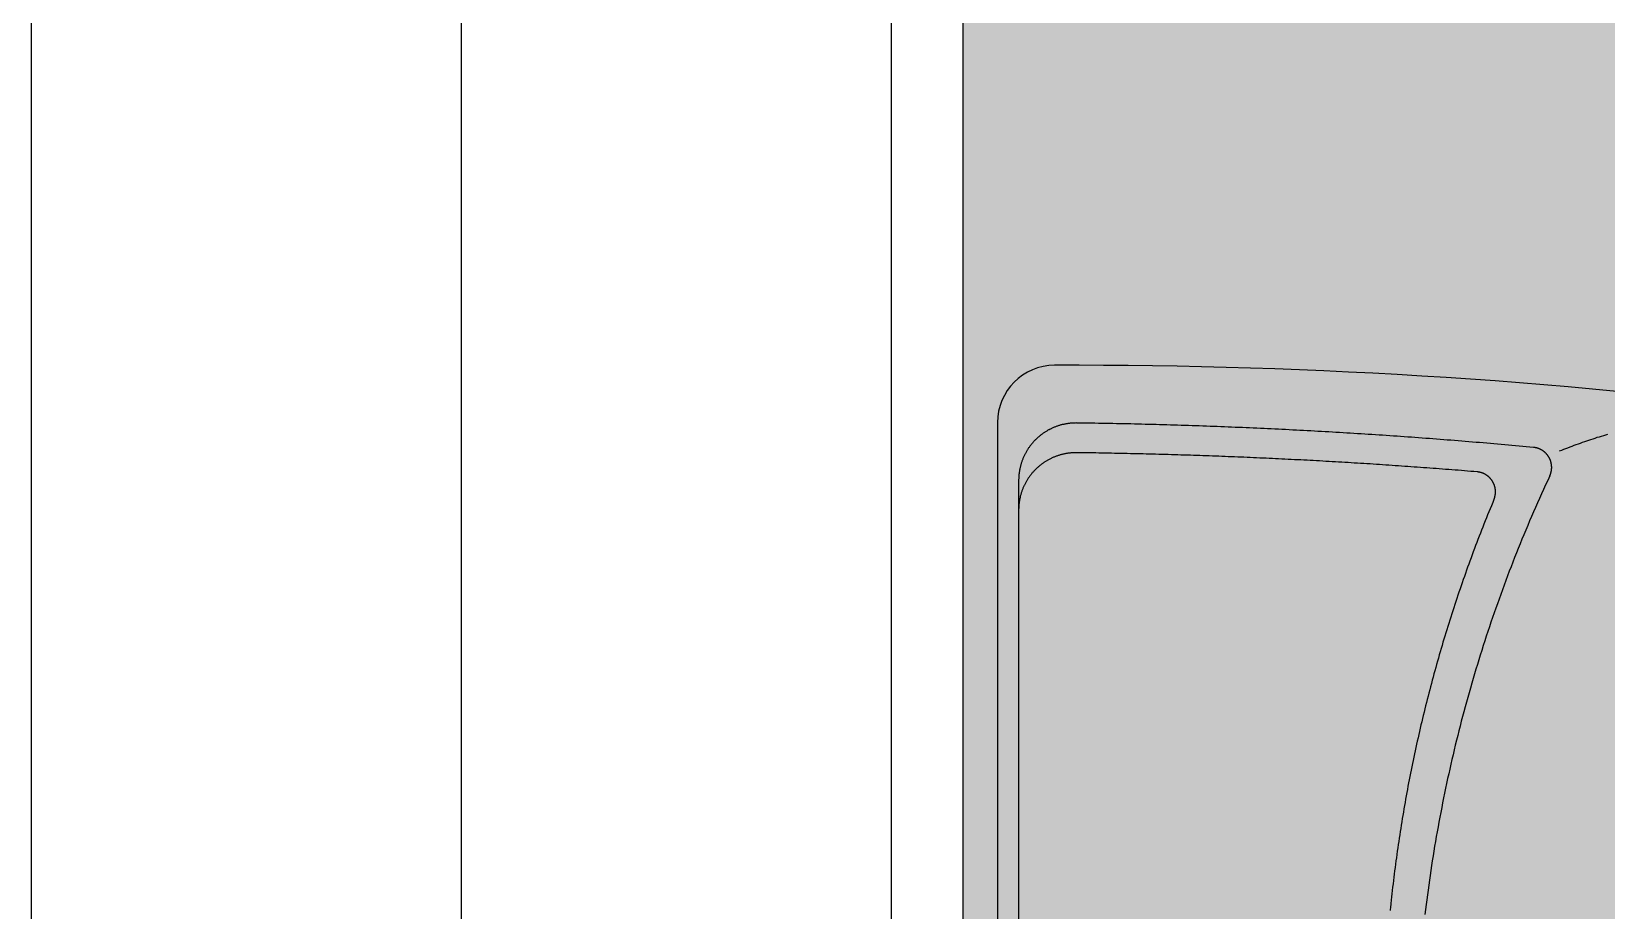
# Model space of a CAD drawing. Extents: x -523 to 13143, y -735 to 8898.
# Drawn here: x -107 to 443, y 1436 to 1742 of the extents above; entities that cross this region are included whole.
import ezdxf

# ---------------------------------------------------------------- set-up
doc = ezdxf.new("R2010")
doc.units = 0
doc.linetypes.add('HIDDEN', pattern=[9.525, 6.35, -3.175])
doc.layers.get('0').update_dxf_attribs({"color": 231, "linetype": 'CONTINUOUS'})
doc.layers.get('DEFPOINTS').update_dxf_attribs({"color": 191, "linetype": 'CONTINUOUS'})
for name, color, linetype in [('A-AREA-SPACE', 130, 'CONTINUOUS'), ('A-AREA-WALL-CENTER', 210, 'CONTINUOUS'), ('A-CONC', 2, 'CONTINUOUS'), ('A-EQPM', 127, 'CONTINUOUS'), ('A-FNSH', 253, 'CONTINUOUS'), ('A-HIDD', 45, 'HIDDEN'), ('A-PATT', 252, 'CONTINUOUS')]:
    doc.layers.add(name, color=color, linetype=linetype)

# ---------------------------------------------------------------- blocks, each defined once
blk = doc.blocks.new('*U89')
at = {"layer": 'A-CONC'}
for p, q in [((-106.64, -168.89), (-106.64, 1831.11)), ((193.36, -168.89), (193.36, 1831.11))]:
    blk.add_line(p, q, dxfattribs=at)
blk = doc.blocks.new('*U111')
at = {"layer": 'A-FNSH'}
for p, q in [((218.36, -3.89), (218.36, 1856.11)), ((193.36, -28.89), (193.36, 1831.11))]:
    blk.add_line(p, q, dxfattribs=at)
blk = doc.blocks.new('S1_BONCAU_I1')
blk.add_line((-230, 0), (230, 0))
at = {"flags": 128}
blk.add_lwpolyline([(-209.88, 7.4), (0, 7.4), (209.87, 7.4)], dxfattribs=at)
for points in [[(-225.9, 212.85, 0), (-225.68, 212.11, 0), (-225.45, 211.37, 0), (-225.22, 210.63, 0), (-224.99, 209.89, 0), (-224.76, 209.15, 0), (-224.52, 208.41, 0), (-224.28, 207.68, 0), (-224.03, 206.94, 0), (-223.78, 206.2, 0), (-223.53, 205.47, 0), (-223.28, 204.74, 0), (-223.03, 204, 0), (-222.76, 203.27, 0), (-222.5, 202.54, 0), (-222.24, 201.81, 0), (-221.97, 201.08, 0), (-221.7, 200.35, 0), (-221.42, 199.62, 0), (-221.14, 198.9, 0), (-220.86, 198.17, 0), (-220.58, 197.45, 0), (-220.29, 196.72, 0), (-220, 196, 0)], [(-211.42, 192.68, 0), (-211.52, 192.72, 0), (-211.61, 192.77, 0), (-211.71, 192.81, 0), (-211.8, 192.84, 0), (-211.9, 192.88, 0), (-211.99, 192.92, 0), (-212.09, 192.95, 0), (-212.19, 192.99, 0), (-212.28, 193.02, 0), (-212.38, 193.05, 0), (-212.47, 193.07, 0), (-212.57, 193.1, 0), (-212.67, 193.13, 0), (-212.77, 193.15, 0), (-212.86, 193.17, 0), (-212.96, 193.19, 0), (-213.06, 193.21, 0), (-213.16, 193.23, 0), (-213.25, 193.25, 0), (-213.35, 193.26, 0), (-213.45, 193.28, 0), (-213.55, 193.29, 0), (-213.65, 193.3, 0), (-213.75, 193.31, 0), (-213.84, 193.32, 0), (-213.94, 193.33, 0), (-214.04, 193.33, 0), (-214.14, 193.34, 0), (-214.23, 193.34, 0), (-214.33, 193.34, 0), (-214.43, 193.34, 0), (-214.53, 193.34, 0), (-214.62, 193.34, 0), (-214.72, 193.33, 0), (-214.82, 193.33, 0), (-214.91, 193.32, 0), (-215.01, 193.31, 0), (-215.11, 193.3, 0), (-215.21, 193.29, 0), (-215.3, 193.28, 0), (-215.4, 193.27, 0), (-215.49, 193.25, 0), (-215.59, 193.24, 0), (-215.68, 193.22, 0), (-215.78, 193.2, 0), (-215.87, 193.18, 0), (-215.97, 193.16, 0), (-216.06, 193.14, 0), (-216.15, 193.11, 0), (-216.25, 193.09, 0), (-216.34, 193.06, 0), (-216.43, 193.03, 0), (-216.52, 193.01, 0), (-216.62, 192.98, 0), (-216.71, 192.94, 0), (-216.8, 192.91, 0), (-216.89, 192.88, 0), (-216.98, 192.84, 0), (-217.07, 192.81, 0), (-217.16, 192.77, 0), (-217.24, 192.73, 0), (-217.33, 192.69, 0), (-217.42, 192.65, 0), (-217.51, 192.61, 0), (-217.59, 192.56, 0), (-217.68, 192.52, 0), (-217.76, 192.47, 0), (-217.85, 192.43, 0), (-217.93, 192.38, 0), (-218.01, 192.33, 0), (-218.1, 192.28, 0), (-218.18, 192.23, 0), (-218.26, 192.17, 0), (-218.34, 192.12, 0), (-218.42, 192.06, 0), (-218.5, 192.01, 0), (-218.58, 191.95, 0), (-218.65, 191.89, 0), (-218.73, 191.83, 0), (-218.81, 191.77, 0), (-218.88, 191.71, 0), (-218.96, 191.65, 0), (-219.03, 191.58, 0), (-219.1, 191.51, 0), (-219.18, 191.45, 0), (-219.25, 191.38, 0), (-219.32, 191.31, 0), (-219.38, 191.24, 0), (-219.45, 191.17, 0), (-219.52, 191.1, 0), (-219.59, 191.03, 0), (-219.65, 190.95, 0), (-219.72, 190.88, 0), (-219.78, 190.8, 0), (-219.84, 190.72, 0), (-219.91, 190.65, 0), (-219.97, 190.57, 0), (-220.03, 190.49, 0), (-220.09, 190.41, 0), (-220.14, 190.32, 0), (-220.2, 190.24, 0), (-220.26, 190.16, 0), (-220.31, 190.07, 0), (-220.36, 189.98, 0), (-220.42, 189.9, 0), (-220.47, 189.81, 0), (-220.52, 189.72, 0), (-220.57, 189.63, 0), (-220.61, 189.54, 0), (-220.66, 189.44, 0), (-220.71, 189.35, 0), (-220.73, 189.29, 0), (-220.74, 189.28, 0), (-220.75, 189.25, 0), (-220.76, 189.24, 0), (-220.77, 189.22, 0), (-220.78, 189.2, 0), (-220.79, 189.18, 0), (-220.79, 189.16, 0), (-220.8, 189.14, 0), (-220.81, 189.12, 0), (-220.82, 189.1, 0), (-220.83, 189.08, 0), (-220.84, 189.06, 0), (-220.85, 189.04, 0), (-220.85, 189.02, 0), (-220.86, 189, 0), (-220.87, 188.98, 0), (-220.88, 188.96, 0), (-220.89, 188.94, 0), (-220.89, 188.92, 0), (-220.9, 188.9, 0), (-220.91, 188.88, 0), (-220.92, 188.86, 0), (-220.93, 188.84, 0), (-220.93, 188.82, 0), (-220.94, 188.8, 0), (-220.95, 188.78, 0), (-220.96, 188.76, 0), (-220.96, 188.74, 0), (-220.97, 188.72, 0), (-220.98, 188.69, 0), (-220.99, 188.68, 0), (-220.99, 188.66, 0), (-221, 188.63, 0), (-221.01, 188.61, 0), (-221.01, 188.59, 0), (-221.02, 188.57, 0), (-221.03, 188.55, 0), (-221.03, 188.53, 0), (-221.04, 188.51, 0), (-221.05, 188.49, 0), (-221.05, 188.47, 0), (-221.06, 188.45, 0), (-221.07, 188.43, 0), (-221.07, 188.41, 0), (-221.08, 188.39, 0), (-221.09, 188.37, 0), (-221.09, 188.35, 0), (-221.1, 188.33, 0), (-221.1, 188.31, 0), (-221.11, 188.28, 0), (-221.12, 188.26, 0), (-221.12, 188.24, 0), (-221.13, 188.22, 0), (-221.13, 188.2, 0), (-221.14, 188.18, 0), (-221.15, 188.16, 0), (-221.15, 188.14, 0), (-221.16, 188.12, 0), (-221.16, 188.1, 0), (-221.17, 188.08, 0), (-221.17, 188.06, 0), (-221.18, 188.03, 0), (-221.18, 188.01, 0), (-221.19, 187.99, 0), (-221.19, 187.97, 0), (-221.2, 187.95, 0), (-221.2, 187.93, 0), (-221.21, 187.91, 0), (-221.21, 187.89, 0), (-221.22, 187.87, 0), (-221.22, 187.85, 0), (-221.23, 187.82, 0), (-221.23, 187.8, 0), (-221.24, 187.78, 0), (-221.24, 187.76, 0), (-221.25, 187.74, 0), (-221.25, 187.72, 0), (-221.25, 187.7, 0), (-221.26, 187.68, 0), (-221.26, 187.66, 0), (-221.26, 187.63, 0), (-221.27, 187.61, 0), (-221.27, 187.59, 0), (-221.28, 187.57, 0), (-221.28, 187.55, 0), (-221.28, 187.53, 0), (-221.29, 187.51, 0), (-221.29, 187.49, 0), (-221.29, 187.47, 0), (-221.3, 187.44, 0), (-221.3, 187.42, 0), (-221.31, 187.4, 0), (-221.31, 187.38, 0), (-221.31, 187.36, 0), (-221.31, 187.34, 0), (-221.32, 187.31, 0), (-221.32, 187.29, 0), (-221.32, 187.27, 0), (-221.33, 187.25, 0), (-221.33, 187.23, 0), (-221.33, 187.21, 0), (-221.33, 187.19, 0), (-221.34, 187.16, 0), (-221.34, 187.14, 0), (-221.34, 187.12, 0), (-221.34, 187.1, 0), (-221.35, 187.08, 0), (-221.35, 187.06, 0), (-221.35, 187.04, 0), (-221.35, 187.01, 0), (-221.35, 186.99, 0)], [(-211.42, 192.68, 0), (-209.86, 191.95, 0), (-208.29, 191.23, 0), (-206.72, 190.51, 0), (-205.15, 189.8, 0), (-203.58, 189.1, 0), (-202, 188.4, 0), (-200.42, 187.7, 0), (-198.84, 187.01, 0), (-197.26, 186.33, 0), (-195.68, 185.65, 0), (-194.09, 184.98, 0), (-192.5, 184.31, 0), (-190.91, 183.65, 0), (-189.32, 182.99, 0), (-187.73, 182.34, 0), (-186.13, 181.7, 0), (-184.53, 181.06, 0), (-182.93, 180.43, 0), (-181.33, 179.8, 0), (-179.73, 179.18, 0), (-178.12, 178.56, 0), (-176.51, 177.95, 0), (-174.9, 177.34, 0), (-173.29, 176.75, 0), (-171.68, 176.15, 0), (-170.06, 175.56, 0), (-168.45, 174.98, 0), (-166.83, 174.4, 0), (-165.21, 173.83, 0), (-163.58, 173.27, 0), (-161.96, 172.71, 0), (-160.33, 172.15, 0), (-158.71, 171.6, 0), (-157.07, 171.06, 0), (-155.44, 170.52, 0), (-153.81, 169.99, 0), (-152.18, 169.46, 0), (-150.54, 168.94, 0), (-148.9, 168.43, 0), (-147.26, 167.92, 0), (-145.62, 167.42, 0), (-143.98, 166.92, 0), (-142.33, 166.43, 0), (-140.69, 165.94, 0), (-139.04, 165.46, 0), (-137.39, 164.98, 0), (-135.74, 164.51, 0), (-134.09, 164.05, 0), (-132.43, 163.59, 0), (-130.78, 163.14, 0), (-129.12, 162.69, 0), (-127.46, 162.25, 0), (-125.8, 161.82, 0), (-124.14, 161.39, 0), (-122.48, 160.96, 0), (-120.81, 160.55, 0), (-119.15, 160.13, 0), (-117.48, 159.73, 0), (-115.81, 159.33, 0), (-114.14, 158.93, 0), (-112.47, 158.54, 0), (-110.8, 158.16, 0), (-109.13, 157.78, 0), (-107.45, 157.41, 0), (-105.78, 157.04, 0), (-104.1, 156.68, 0), (-102.42, 156.33, 0), (-100.74, 155.98, 0), (-99.06, 155.63, 0), (-97.38, 155.3, 0), (-95.69, 154.97, 0), (-94.01, 154.64, 0), (-92.32, 154.32, 0), (-90.64, 154, 0), (-88.95, 153.7, 0), (-87.26, 153.39, 0), (-85.57, 153.1, 0), (-83.88, 152.81, 0), (-82.19, 152.52, 0), (-80.49, 152.24, 0), (-78.8, 151.97, 0), (-77.1, 151.7, 0), (-75.41, 151.44, 0), (-73.71, 151.18, 0), (-72.01, 150.93, 0), (-70.31, 150.68, 0), (-68.61, 150.44, 0), (-66.91, 150.21, 0), (-65.21, 149.99, 0), (-63.51, 149.76, 0), (-61.8, 149.55, 0), (-60.1, 149.34, 0), (-58.39, 149.13, 0)], [(-221.35, 186.99, 0), (-221.47, 185.74, 0), (-221.59, 184.49, 0), (-221.7, 183.24, 0), (-221.82, 181.99, 0), (-221.93, 180.74, 0), (-222.04, 179.48, 0), (-222.16, 178.23, 0), (-222.27, 176.98, 0), (-222.38, 175.73, 0), (-222.49, 174.48, 0), (-222.59, 173.22, 0), (-222.7, 171.97, 0), (-222.81, 170.72, 0), (-222.92, 169.47, 0), (-223.02, 168.22, 0), (-223.13, 166.96, 0), (-223.23, 165.71, 0), (-223.34, 164.46, 0), (-223.44, 163.21, 0), (-223.54, 161.95, 0), (-223.64, 160.7, 0), (-223.74, 159.45, 0), (-223.84, 158.2, 0), (-223.94, 156.94, 0), (-224.04, 155.69, 0), (-224.13, 154.44, 0), (-224.23, 153.18, 0), (-224.32, 151.93, 0), (-224.42, 150.68, 0), (-224.51, 149.43, 0), (-224.61, 148.17, 0), (-224.7, 146.92, 0), (-224.79, 145.66, 0), (-224.88, 144.41, 0), (-224.97, 143.16, 0), (-225.06, 141.91, 0), (-225.15, 140.65, 0), (-225.24, 139.4, 0), (-225.32, 138.15, 0), (-225.41, 136.89, 0), (-225.49, 135.64, 0), (-225.58, 134.38, 0), (-225.66, 133.13, 0), (-225.75, 131.88, 0), (-225.83, 130.62, 0), (-225.91, 129.37, 0), (-225.99, 128.11, 0), (-226.07, 126.86, 0), (-226.15, 125.61, 0), (-226.23, 124.35, 0), (-226.3, 123.1, 0), (-226.38, 121.84, 0), (-226.46, 120.59, 0), (-226.53, 119.33, 0), (-226.6, 118.08, 0), (-226.68, 116.83, 0), (-226.75, 115.57, 0), (-226.82, 114.32, 0), (-226.89, 113.06, 0), (-226.96, 111.81, 0), (-227.03, 110.55, 0), (-227.1, 109.3, 0), (-227.17, 108.05, 0), (-227.24, 106.79, 0), (-227.3, 105.53, 0), (-227.37, 104.28, 0), (-227.43, 103.03, 0), (-227.5, 101.77, 0), (-227.56, 100.52, 0), (-227.62, 99.26, 0), (-227.68, 98.01, 0), (-227.75, 96.75, 0), (-227.81, 95.5, 0), (-227.86, 94.24, 0), (-227.92, 92.99, 0), (-227.98, 91.73, 0), (-228.04, 90.47, 0), (-228.09, 89.22, 0), (-228.15, 87.96, 0), (-228.2, 86.71, 0), (-228.26, 85.45, 0), (-228.31, 84.2, 0), (-228.36, 82.94, 0), (-228.41, 81.69, 0), (-228.46, 80.43, 0), (-228.51, 79.18, 0), (-228.56, 77.92, 0), (-228.61, 76.66, 0), (-228.66, 75.41, 0), (-228.7, 74.15, 0), (-228.75, 72.9, 0), (-228.79, 71.64, 0), (-228.84, 70.39, 0), (-228.88, 69.13, 0), (-228.93, 67.87, 0), (-228.97, 66.62, 0), (-229.01, 65.36, 0), (-229.05, 64.11, 0), (-229.09, 62.85, 0), (-229.13, 61.59, 0), (-229.16, 60.34, 0), (-229.2, 59.08, 0), (-229.24, 57.83, 0), (-229.27, 56.57, 0), (-229.31, 55.31, 0), (-229.34, 54.06, 0), (-229.38, 52.8, 0), (-229.41, 51.55, 0), (-229.44, 50.29, 0), (-229.47, 49.03, 0), (-229.5, 47.78, 0), (-229.53, 46.52, 0), (-229.56, 45.26, 0), (-229.59, 44.01, 0), (-229.61, 42.75, 0), (-229.64, 41.49, 0), (-229.66, 40.24, 0), (-229.69, 38.98, 0), (-229.71, 37.73, 0), (-229.74, 36.47, 0), (-229.76, 35.21, 0), (-229.78, 33.96, 0), (-229.8, 32.7, 0), (-229.82, 31.44, 0), (-229.84, 30.19, 0), (-229.86, 28.93, 0), (-229.87, 27.67, 0)], [(-203.15, 173.2, 0), (-203.24, 173.24, 0), (-203.34, 173.28, 0), (-203.44, 173.31, 0), (-203.53, 173.35, 0), (-203.63, 173.38, 0), (-203.73, 173.41, 0), (-203.82, 173.44, 0), (-203.92, 173.47, 0), (-204.02, 173.5, 0), (-204.12, 173.53, 0), (-204.22, 173.55, 0), (-204.31, 173.57, 0), (-204.41, 173.59, 0), (-204.51, 173.61, 0), (-204.61, 173.63, 0), (-204.71, 173.65, 0), (-204.8, 173.66, 0), (-204.9, 173.68, 0), (-205, 173.69, 0), (-205.1, 173.7, 0), (-205.2, 173.71, 0), (-205.3, 173.72, 0), (-205.39, 173.73, 0), (-205.49, 173.73, 0), (-205.59, 173.74, 0), (-205.69, 173.74, 0), (-205.79, 173.74, 0), (-205.88, 173.74, 0), (-205.98, 173.74, 0), (-206.08, 173.74, 0), (-206.18, 173.74, 0), (-206.28, 173.73, 0), (-206.37, 173.72, 0), (-206.47, 173.72, 0), (-206.57, 173.71, 0), (-206.66, 173.69, 0), (-206.76, 173.68, 0), (-206.85, 173.67, 0), (-206.95, 173.66, 0), (-207.05, 173.64, 0), (-207.14, 173.62, 0), (-207.24, 173.6, 0), (-207.33, 173.58, 0), (-207.43, 173.56, 0), (-207.52, 173.54, 0), (-207.61, 173.51, 0), (-207.71, 173.49, 0), (-207.8, 173.46, 0), (-207.89, 173.44, 0), (-207.98, 173.41, 0), (-208.07, 173.38, 0), (-208.17, 173.34, 0), (-208.26, 173.31, 0), (-208.35, 173.28, 0), (-208.44, 173.24, 0), (-208.53, 173.21, 0), (-208.62, 173.17, 0), (-208.7, 173.13, 0), (-208.79, 173.09, 0), (-208.88, 173.05, 0), (-208.97, 173.01, 0), (-209.05, 172.96, 0), (-209.14, 172.92, 0), (-209.22, 172.87, 0), (-209.31, 172.83, 0), (-209.39, 172.78, 0), (-209.47, 172.73, 0), (-209.56, 172.68, 0), (-209.64, 172.63, 0), (-209.72, 172.57, 0), (-209.8, 172.52, 0), (-209.88, 172.47, 0), (-209.96, 172.41, 0), (-210.03, 172.35, 0), (-210.11, 172.29, 0), (-210.19, 172.23, 0), (-210.26, 172.17, 0), (-210.34, 172.11, 0), (-210.41, 172.05, 0), (-210.49, 171.98, 0), (-210.56, 171.92, 0), (-210.63, 171.85, 0), (-210.7, 171.78, 0), (-210.77, 171.72, 0), (-210.84, 171.65, 0), (-210.91, 171.58, 0), (-210.98, 171.5, 0), (-211.04, 171.43, 0), (-211.11, 171.36, 0), (-211.17, 171.28, 0), (-211.24, 171.21, 0), (-211.3, 171.13, 0), (-211.36, 171.05, 0), (-211.42, 170.98, 0), (-211.48, 170.9, 0), (-211.54, 170.81, 0), (-211.6, 170.73, 0), (-211.65, 170.65, 0), (-211.71, 170.57, 0), (-211.76, 170.48, 0), (-211.82, 170.4, 0), (-211.87, 170.31, 0), (-211.92, 170.22, 0), (-211.97, 170.13, 0), (-212.02, 170.04, 0), (-212.06, 169.95, 0), (-212.11, 169.86, 0), (-212.16, 169.77, 0), (-212.2, 169.68, 0), (-212.24, 169.58, 0), (-212.28, 169.49, 0), (-212.31, 169.43, 0), (-212.31, 169.41, 0), (-212.32, 169.4, 0), (-212.33, 169.38, 0), (-212.34, 169.36, 0), (-212.34, 169.34, 0), (-212.35, 169.32, 0), (-212.36, 169.3, 0), (-212.37, 169.28, 0), (-212.37, 169.27, 0), (-212.38, 169.25, 0), (-212.39, 169.23, 0), (-212.4, 169.21, 0), (-212.4, 169.19, 0), (-212.41, 169.18, 0), (-212.42, 169.16, 0), (-212.42, 169.14, 0), (-212.43, 169.12, 0), (-212.44, 169.1, 0), (-212.44, 169.08, 0), (-212.45, 169.06, 0), (-212.46, 169.04, 0), (-212.46, 169.03, 0), (-212.47, 169.01, 0), (-212.47, 168.99, 0), (-212.48, 168.97, 0), (-212.49, 168.95, 0), (-212.49, 168.93, 0), (-212.5, 168.91, 0), (-212.51, 168.9, 0), (-212.51, 168.88, 0), (-212.52, 168.86, 0), (-212.52, 168.84, 0), (-212.53, 168.82, 0), (-212.53, 168.8, 0), (-212.54, 168.78, 0), (-212.55, 168.76, 0), (-212.55, 168.75, 0), (-212.56, 168.73, 0), (-212.56, 168.71, 0), (-212.57, 168.69, 0), (-212.57, 168.67, 0), (-212.58, 168.65, 0), (-212.59, 168.63, 0), (-212.59, 168.61, 0), (-212.6, 168.59, 0), (-212.6, 168.58, 0), (-212.61, 168.56, 0), (-212.61, 168.54, 0), (-212.62, 168.52, 0), (-212.62, 168.5, 0), (-212.63, 168.48, 0), (-212.63, 168.46, 0), (-212.64, 168.44, 0), (-212.64, 168.42, 0), (-212.65, 168.41, 0), (-212.65, 168.39, 0), (-212.65, 168.37, 0), (-212.66, 168.35, 0), (-212.66, 168.33, 0), (-212.67, 168.31, 0), (-212.67, 168.29, 0), (-212.68, 168.27, 0), (-212.68, 168.25, 0), (-212.69, 168.23, 0), (-212.69, 168.21, 0), (-212.69, 168.19, 0), (-212.7, 168.18, 0), (-212.7, 168.16, 0), (-212.71, 168.14, 0), (-212.71, 168.12, 0), (-212.71, 168.1, 0), (-212.72, 168.08, 0), (-212.72, 168.06, 0), (-212.72, 168.04, 0), (-212.73, 168.02, 0), (-212.73, 168, 0), (-212.74, 167.98, 0), (-212.74, 167.96, 0), (-212.74, 167.94, 0), (-212.75, 167.93, 0), (-212.75, 167.91, 0), (-212.75, 167.89, 0), (-212.75, 167.87, 0), (-212.76, 167.85, 0), (-212.76, 167.83, 0), (-212.76, 167.81, 0), (-212.77, 167.79, 0), (-212.77, 167.77, 0), (-212.77, 167.75, 0), (-212.78, 167.73, 0), (-212.78, 167.71, 0), (-212.78, 167.69, 0), (-212.78, 167.67, 0), (-212.79, 167.65, 0), (-212.79, 167.63, 0), (-212.79, 167.61, 0), (-212.79, 167.59, 0), (-212.8, 167.57, 0), (-212.8, 167.56, 0), (-212.8, 167.53, 0), (-212.8, 167.52, 0), (-212.8, 167.5, 0), (-212.81, 167.48, 0), (-212.81, 167.46, 0), (-212.81, 167.44, 0), (-212.81, 167.42, 0), (-212.81, 167.4, 0), (-212.82, 167.38, 0), (-212.82, 167.36, 0), (-212.82, 167.34, 0), (-212.82, 167.32, 0)], [(-203.15, 173.2, 0), (-202.08, 172.76, 0), (-201.02, 172.32, 0), (-199.96, 171.88, 0), (-198.89, 171.44, 0), (-197.82, 171.01, 0), (-196.75, 170.58, 0), (-195.69, 170.15, 0), (-194.62, 169.73, 0), (-193.55, 169.31, 0), (-192.47, 168.88, 0), (-191.4, 168.47, 0), (-190.33, 168.05, 0), (-189.26, 167.64, 0), (-188.18, 167.23, 0), (-187.11, 166.82, 0), (-186.03, 166.41, 0), (-184.95, 166.01, 0), (-183.87, 165.61, 0), (-182.79, 165.21, 0), (-181.72, 164.82, 0), (-180.63, 164.43, 0), (-179.55, 164.03, 0), (-178.47, 163.65, 0), (-177.39, 163.26, 0), (-176.3, 162.88, 0), (-175.22, 162.5, 0), (-174.13, 162.12, 0), (-173.05, 161.75, 0), (-171.96, 161.37, 0), (-170.87, 161, 0), (-169.78, 160.63, 0), (-168.69, 160.27, 0), (-167.6, 159.91, 0), (-166.51, 159.55, 0), (-165.42, 159.19, 0), (-164.32, 158.84, 0), (-163.23, 158.48, 0), (-162.14, 158.13, 0), (-161.04, 157.78, 0), (-159.94, 157.44, 0), (-158.85, 157.1, 0), (-157.75, 156.76, 0), (-156.65, 156.42, 0), (-155.55, 156.09, 0), (-154.45, 155.75, 0), (-153.35, 155.42, 0), (-152.25, 155.1, 0), (-151.15, 154.77, 0), (-150.05, 154.45, 0), (-148.94, 154.13, 0), (-147.84, 153.81, 0), (-146.74, 153.5, 0), (-145.63, 153.19, 0), (-144.53, 152.88, 0), (-143.42, 152.57, 0), (-142.31, 152.26, 0), (-141.2, 151.96, 0), (-140.09, 151.66, 0), (-138.98, 151.37, 0), (-137.87, 151.07, 0), (-136.76, 150.78, 0), (-135.65, 150.49, 0), (-134.54, 150.21, 0), (-133.43, 149.92, 0), (-132.31, 149.64, 0), (-131.2, 149.36, 0), (-130.08, 149.09, 0), (-128.97, 148.81, 0), (-127.85, 148.54, 0), (-126.73, 148.27, 0), (-125.62, 148, 0), (-124.5, 147.74, 0), (-123.38, 147.48, 0), (-122.26, 147.22, 0), (-121.14, 146.97, 0), (-120.02, 146.71, 0), (-118.9, 146.46, 0), (-117.78, 146.22, 0), (-116.66, 145.97, 0), (-115.53, 145.73, 0), (-114.41, 145.49, 0), (-113.29, 145.25, 0), (-112.16, 145.01, 0), (-111.04, 144.78, 0), (-109.91, 144.55, 0), (-108.79, 144.32, 0), (-107.66, 144.1, 0), (-106.53, 143.88, 0), (-105.4, 143.66, 0), (-104.28, 143.44, 0), (-103.15, 143.22, 0), (-102.02, 143.01, 0), (-100.89, 142.8, 0), (-99.76, 142.6, 0), (-98.63, 142.39, 0), (-97.49, 142.19, 0), (-96.36, 141.99, 0), (-95.23, 141.79, 0), (-94.1, 141.6, 0), (-92.96, 141.41, 0), (-91.83, 141.22, 0), (-90.7, 141.04, 0), (-89.56, 140.85, 0), (-88.42, 140.67, 0), (-87.29, 140.49, 0), (-86.15, 140.32, 0), (-85.02, 140.15, 0), (-83.88, 139.97, 0), (-82.74, 139.81, 0), (-81.6, 139.64, 0), (-80.46, 139.48, 0), (-79.32, 139.32, 0), (-78.18, 139.16, 0), (-77.04, 139.01, 0), (-75.9, 138.85, 0), (-74.76, 138.71, 0), (-73.62, 138.56, 0), (-72.48, 138.41, 0), (-71.34, 138.27, 0), (-70.2, 138.13, 0), (-69.05, 138, 0), (-67.91, 137.86, 0), (-66.77, 137.73, 0), (-65.62, 137.6, 0), (-64.48, 137.48, 0), (-63.33, 137.35, 0), (-62.19, 137.23, 0)], [(-212.82, 167.32, 0), (-212.91, 166.22, 0), (-213, 165.12, 0), (-213.09, 164.03, 0), (-213.18, 162.93, 0), (-213.27, 161.83, 0), (-213.36, 160.73, 0), (-213.44, 159.64, 0), (-213.53, 158.54, 0), (-213.62, 157.44, 0), (-213.7, 156.34, 0), (-213.79, 155.24, 0), (-213.87, 154.15, 0), (-213.95, 153.05, 0), (-214.04, 151.95, 0), (-214.12, 150.85, 0), (-214.2, 149.75, 0), (-214.28, 148.66, 0), (-214.36, 147.56, 0), (-214.44, 146.46, 0), (-214.52, 145.36, 0), (-214.6, 144.26, 0), (-214.68, 143.16, 0), (-214.75, 142.06, 0), (-214.83, 140.97, 0), (-214.91, 139.87, 0), (-214.98, 138.77, 0), (-215.06, 137.67, 0), (-215.13, 136.57, 0), (-215.21, 135.47, 0), (-215.28, 134.38, 0), (-215.35, 133.28, 0), (-215.43, 132.18, 0), (-215.5, 131.08, 0), (-215.57, 129.98, 0), (-215.64, 128.88, 0), (-215.71, 127.78, 0), (-215.78, 126.68, 0), (-215.84, 125.58, 0), (-215.91, 124.48, 0), (-215.98, 123.39, 0), (-216.04, 122.29, 0), (-216.11, 121.19, 0), (-216.18, 120.09, 0), (-216.24, 118.99, 0), (-216.31, 117.89, 0), (-216.37, 116.79, 0), (-216.43, 115.69, 0), (-216.49, 114.59, 0), (-216.56, 113.49, 0), (-216.62, 112.39, 0), (-216.68, 111.29, 0), (-216.74, 110.19, 0), (-216.8, 109.09, 0), (-216.85, 108, 0), (-216.91, 106.89, 0), (-216.97, 105.8, 0), (-217.03, 104.7, 0), (-217.08, 103.6, 0), (-217.14, 102.5, 0), (-217.19, 101.4, 0), (-217.25, 100.3, 0), (-217.3, 99.2, 0), (-217.35, 98.1, 0), (-217.41, 97, 0), (-217.46, 95.9, 0), (-217.51, 94.8, 0), (-217.56, 93.7, 0), (-217.61, 92.6, 0), (-217.66, 91.5, 0), (-217.71, 90.4, 0), (-217.76, 89.3, 0), (-217.81, 88.2, 0), (-217.85, 87.1, 0), (-217.9, 86, 0), (-217.95, 84.9, 0), (-217.99, 83.8, 0), (-218.04, 82.7, 0), (-218.08, 81.6, 0), (-218.12, 80.5, 0), (-218.17, 79.4, 0), (-218.21, 78.3, 0), (-218.25, 77.2, 0), (-218.29, 76.1, 0), (-218.33, 74.99, 0), (-218.37, 73.89, 0), (-218.41, 72.79, 0), (-218.45, 71.69, 0), (-218.49, 70.59, 0), (-218.53, 69.49, 0), (-218.56, 68.39, 0), (-218.6, 67.29, 0), (-218.63, 66.19, 0), (-218.67, 65.09, 0), (-218.7, 63.99, 0), (-218.74, 62.89, 0), (-218.77, 61.79, 0), (-218.8, 60.69, 0), (-218.84, 59.59, 0), (-218.87, 58.49, 0), (-218.9, 57.39, 0), (-218.93, 56.28, 0), (-218.96, 55.18, 0), (-218.99, 54.08, 0), (-219.01, 52.98, 0), (-219.04, 51.88, 0), (-219.07, 50.78, 0), (-219.1, 49.68, 0), (-219.12, 48.58, 0), (-219.15, 47.48, 0), (-219.17, 46.38, 0), (-219.2, 45.28, 0), (-219.22, 44.18, 0), (-219.24, 43.07, 0), (-219.27, 41.97, 0), (-219.29, 40.87, 0), (-219.31, 39.77, 0), (-219.33, 38.67, 0), (-219.35, 37.57, 0), (-219.37, 36.47, 0), (-219.39, 35.37, 0), (-219.41, 34.27, 0), (-219.42, 33.16, 0), (-219.44, 32.06, 0), (-219.46, 30.96, 0), (-219.47, 29.86, 0), (-219.49, 28.76, 0), (-219.5, 27.66, 0)], [(-62.19, 137.23, 0), (-61.7, 137.18, 0), (-61.21, 137.13, 0), (-60.72, 137.08, 0), (-60.24, 137.03, 0), (-59.75, 136.98, 0)], [(-229.87, 27.67, 0), (-229.88, 27.41, 0), (-229.87, 27.15, 0), (-229.87, 26.89, 0), (-229.86, 26.64, 0), (-229.85, 26.38, 0), (-229.84, 26.12, 0), (-229.82, 25.87, 0), (-229.8, 25.61, 0), (-229.77, 25.36, 0), (-229.75, 25.1, 0), (-229.72, 24.85, 0), (-229.68, 24.6, 0), (-229.64, 24.35, 0), (-229.6, 24.1, 0), (-229.56, 23.85, 0), (-229.52, 23.61, 0), (-229.47, 23.36, 0), (-229.41, 23.11, 0), (-229.36, 22.87, 0), (-229.3, 22.63, 0), (-229.24, 22.39, 0), (-229.18, 22.15, 0), (-229.11, 21.91, 0), (-229.04, 21.67, 0), (-228.97, 21.43, 0), (-228.89, 21.2, 0), (-228.82, 20.96, 0), (-228.74, 20.73, 0), (-228.65, 20.5, 0), (-228.56, 20.27, 0), (-228.48, 20.04, 0), (-228.38, 19.81, 0), (-228.29, 19.58, 0), (-228.19, 19.36, 0), (-228.09, 19.14, 0), (-227.99, 18.91, 0), (-227.88, 18.69, 0), (-227.78, 18.47, 0), (-227.67, 18.26, 0), (-227.55, 18.04, 0), (-227.44, 17.83, 0), (-227.32, 17.61, 0), (-227.2, 17.4, 0), (-227.07, 17.19, 0), (-226.95, 16.98, 0), (-226.82, 16.78, 0), (-226.69, 16.57, 0), (-226.56, 16.37, 0), (-226.42, 16.17, 0), (-226.29, 15.97, 0), (-226.15, 15.77, 0), (-226, 15.57, 0), (-225.86, 15.38, 0), (-225.71, 15.19, 0), (-225.56, 15, 0), (-225.41, 14.81, 0), (-225.26, 14.62, 0), (-225.1, 14.44, 0), (-224.94, 14.25, 0), (-224.78, 14.07, 0), (-224.62, 13.89, 0), (-224.46, 13.71, 0), (-224.29, 13.54, 0), (-224.12, 13.37, 0), (-223.95, 13.2, 0), (-223.78, 13.03, 0), (-223.6, 12.86, 0), (-223.43, 12.69, 0), (-223.25, 12.53, 0), (-223.07, 12.37, 0), (-222.88, 12.21, 0), (-222.7, 12.06, 0), (-222.51, 11.9, 0), (-222.32, 11.75, 0), (-222.13, 11.6, 0), (-221.94, 11.45, 0), (-221.75, 11.31, 0), (-221.55, 11.16, 0), (-221.35, 11.02, 0), (-221.16, 10.88, 0), (-220.95, 10.75, 0), (-220.75, 10.62, 0), (-220.55, 10.48, 0), (-220.34, 10.36, 0), (-220.13, 10.23, 0), (-219.92, 10.11, 0), (-219.71, 9.98, 0), (-219.5, 9.87, 0), (-219.28, 9.75, 0), (-219.07, 9.64, 0), (-218.85, 9.52, 0), (-218.63, 9.42, 0), (-218.41, 9.31, 0), (-218.19, 9.21, 0), (-217.96, 9.11, 0), (-217.74, 9.01, 0), (-217.51, 8.91, 0), (-217.28, 8.82, 0), (-217.05, 8.73, 0), (-216.82, 8.64, 0), (-216.59, 8.56, 0), (-216.36, 8.48, 0), (-216.12, 8.4, 0), (-215.89, 8.32, 0), (-215.65, 8.25, 0), (-215.41, 8.18, 0), (-215.17, 8.11, 0), (-214.93, 8.05, 0), (-214.69, 7.99, 0), (-214.44, 7.93, 0), (-214.2, 7.87, 0), (-213.95, 7.82, 0), (-213.71, 7.77, 0), (-213.46, 7.72, 0), (-213.21, 7.68, 0), (-212.96, 7.64, 0), (-212.71, 7.6, 0), (-212.46, 7.57, 0), (-212.2, 7.54, 0), (-211.95, 7.51, 0), (-211.69, 7.49, 0), (-211.44, 7.46, 0), (-211.18, 7.45, 0), (-210.92, 7.43, 0), (-210.66, 7.42, 0), (-210.4, 7.41, 0), (-210.14, 7.4, 0)], [(-219.5, 27.66, 0), (-219.5, 27.4, 0), (-219.5, 27.14, 0), (-219.5, 26.88, 0), (-219.49, 26.62, 0), (-219.48, 26.36, 0), (-219.46, 26.11, 0), (-219.44, 25.85, 0), (-219.42, 25.6, 0), (-219.4, 25.34, 0), (-219.37, 25.09, 0), (-219.34, 24.84, 0), (-219.31, 24.59, 0), (-219.27, 24.34, 0), (-219.23, 24.09, 0), (-219.19, 23.84, 0), (-219.14, 23.59, 0), (-219.09, 23.35, 0), (-219.04, 23.1, 0), (-218.98, 22.86, 0), (-218.93, 22.62, 0), (-218.87, 22.37, 0), (-218.8, 22.13, 0), (-218.73, 21.89, 0), (-218.66, 21.66, 0), (-218.59, 21.42, 0), (-218.52, 21.18, 0), (-218.44, 20.95, 0), (-218.36, 20.72, 0), (-218.27, 20.48, 0), (-218.19, 20.25, 0), (-218.1, 20.03, 0), (-218, 19.8, 0), (-217.91, 19.57, 0), (-217.81, 19.35, 0), (-217.71, 19.12, 0), (-217.61, 18.9, 0), (-217.5, 18.68, 0), (-217.4, 18.46, 0), (-217.29, 18.24, 0), (-217.17, 18.03, 0), (-217.06, 17.81, 0), (-216.94, 17.6, 0), (-216.82, 17.39, 0), (-216.69, 17.18, 0), (-216.57, 16.97, 0), (-216.44, 16.77, 0), (-216.31, 16.56, 0), (-216.18, 16.36, 0), (-216.04, 16.16, 0), (-215.91, 15.96, 0), (-215.76, 15.76, 0), (-215.62, 15.56, 0), (-215.48, 15.37, 0), (-215.33, 15.18, 0), (-215.18, 14.99, 0), (-215.03, 14.8, 0), (-214.88, 14.61, 0), (-214.72, 14.43, 0), (-214.56, 14.24, 0), (-214.4, 14.06, 0), (-214.24, 13.88, 0), (-214.07, 13.71, 0), (-213.91, 13.53, 0), (-213.74, 13.36, 0), (-213.57, 13.19, 0), (-213.4, 13.02, 0), (-213.22, 12.85, 0), (-213.04, 12.68, 0), (-212.86, 12.52, 0), (-212.68, 12.36, 0), (-212.5, 12.2, 0), (-212.32, 12.05, 0), (-212.13, 11.89, 0), (-211.94, 11.74, 0), (-211.75, 11.59, 0), (-211.56, 11.44, 0), (-211.36, 11.3, 0), (-211.17, 11.16, 0), (-210.97, 11.02, 0), (-210.77, 10.88, 0), (-210.57, 10.74, 0), (-210.37, 10.61, 0), (-210.16, 10.48, 0), (-209.96, 10.35, 0), (-209.75, 10.22, 0), (-209.54, 10.1, 0), (-209.32, 9.98, 0), (-209.11, 9.86, 0), (-208.9, 9.74, 0), (-208.68, 9.63, 0), (-208.46, 9.52, 0), (-208.24, 9.41, 0), (-208.02, 9.3, 0), (-207.8, 9.2, 0), (-207.58, 9.1, 0), (-207.35, 9, 0), (-207.13, 8.91, 0), (-206.9, 8.81, 0), (-206.67, 8.73, 0), (-206.44, 8.64, 0), (-206.21, 8.55, 0), (-205.97, 8.47, 0), (-205.74, 8.39, 0), (-205.5, 8.32, 0), (-205.26, 8.25, 0), (-205.02, 8.18, 0), (-204.78, 8.11, 0), (-204.54, 8.04, 0), (-204.3, 7.98, 0), (-204.06, 7.92, 0), (-203.81, 7.87, 0), (-203.57, 7.82, 0), (-203.32, 7.77, 0), (-203.07, 7.72, 0), (-202.82, 7.68, 0), (-202.57, 7.64, 0), (-202.32, 7.6, 0), (-202.07, 7.57, 0), (-201.82, 7.54, 0), (-201.56, 7.51, 0), (-201.31, 7.48, 0), (-201.05, 7.46, 0), (-200.79, 7.44, 0), (-200.54, 7.43, 0), (-200.28, 7.42, 0), (-200.02, 7.41, 0), (-199.76, 7.4, 0)], [(-210.14, 7.4, 0), (-210.14, 7.4, 0), (-210.14, 7.4, 0), (-210.14, 7.4, 0), (-210.13, 7.4, 0), (-210.13, 7.4, 0), (-210.13, 7.4, 0), (-210.13, 7.4, 0), (-210.13, 7.4, 0), (-210.12, 7.4, 0), (-210.12, 7.4, 0), (-210.12, 7.4, 0), (-210.12, 7.4, 0), (-210.12, 7.4, 0), (-210.11, 7.4, 0), (-210.11, 7.4, 0), (-210.11, 7.4, 0), (-210.11, 7.4, 0), (-210.11, 7.4, 0), (-210.1, 7.4, 0), (-210.1, 7.4, 0), (-210.1, 7.4, 0), (-210.1, 7.4, 0), (-210.09, 7.4, 0), (-210.09, 7.4, 0), (-210.09, 7.4, 0), (-210.09, 7.4, 0), (-210.09, 7.4, 0), (-210.09, 7.4, 0), (-210.08, 7.4, 0), (-210.08, 7.4, 0), (-210.08, 7.4, 0), (-210.08, 7.4, 0), (-210.07, 7.4, 0), (-210.07, 7.4, 0), (-210.07, 7.4, 0), (-210.07, 7.4, 0), (-210.07, 7.4, 0), (-210.06, 7.4, 0), (-210.06, 7.4, 0), (-210.06, 7.4, 0), (-210.06, 7.4, 0), (-210.06, 7.4, 0), (-210.05, 7.4, 0), (-210.05, 7.4, 0), (-210.05, 7.4, 0), (-210.05, 7.4, 0), (-210.04, 7.4, 0), (-210.04, 7.4, 0), (-210.04, 7.4, 0), (-210.04, 7.4, 0), (-210.04, 7.4, 0), (-210.03, 7.4, 0), (-210.03, 7.4, 0), (-210.03, 7.4, 0), (-210.03, 7.4, 0), (-210.03, 7.4, 0), (-210.02, 7.4, 0), (-210.02, 7.4, 0), (-210.02, 7.4, 0), (-210.02, 7.4, 0), (-210.01, 7.4, 0), (-210.01, 7.4, 0), (-210.01, 7.4, 0), (-210.01, 7.4, 0), (-210.01, 7.4, 0), (-210, 7.4, 0), (-210, 7.4, 0), (-210, 7.4, 0), (-210, 7.4, 0), (-210, 7.4, 0), (-209.99, 7.4, 0), (-209.99, 7.4, 0), (-209.99, 7.4, 0), (-209.99, 7.4, 0), (-209.99, 7.4, 0), (-209.98, 7.4, 0), (-209.98, 7.4, 0), (-209.98, 7.4, 0), (-209.98, 7.4, 0), (-209.97, 7.4, 0), (-209.97, 7.4, 0), (-209.97, 7.4, 0), (-209.97, 7.4, 0), (-209.97, 7.4, 0), (-209.96, 7.4, 0), (-209.96, 7.4, 0), (-209.96, 7.4, 0), (-209.96, 7.4, 0), (-209.96, 7.4, 0), (-209.95, 7.4, 0), (-209.95, 7.4, 0), (-209.95, 7.4, 0), (-209.95, 7.4, 0), (-209.94, 7.4, 0), (-209.94, 7.4, 0), (-209.94, 7.4, 0), (-209.94, 7.4, 0), (-209.94, 7.4, 0), (-209.93, 7.4, 0), (-209.93, 7.4, 0), (-209.93, 7.4, 0), (-209.93, 7.4, 0), (-209.93, 7.4, 0), (-209.92, 7.4, 0), (-209.92, 7.4, 0), (-209.92, 7.4, 0), (-209.92, 7.4, 0), (-209.91, 7.4, 0), (-209.91, 7.4, 0), (-209.91, 7.4, 0), (-209.91, 7.4, 0), (-209.91, 7.4, 0), (-209.91, 7.4, 0), (-209.9, 7.4, 0), (-209.9, 7.4, 0), (-209.9, 7.4, 0), (-209.9, 7.4, 0), (-209.89, 7.4, 0), (-209.89, 7.4, 0), (-209.89, 7.4, 0), (-209.89, 7.4, 0), (-209.89, 7.4, 0), (-209.88, 7.4, 0), (-209.88, 7.4, 0), (-209.88, 7.4, 0), (-209.88, 7.4, 0), (-209.88, 7.4, 0)], [(-199.76, 7.4, 0), (-199.75, 7.4, 0), (-199.75, 7.4, 0), (-199.75, 7.4, 0), (-199.75, 7.4, 0), (-199.75, 7.4, 0), (-199.75, 7.4, 0), (-199.74, 7.4, 0), (-199.74, 7.4, 0), (-199.74, 7.4, 0), (-199.74, 7.4, 0), (-199.74, 7.4, 0), (-199.73, 7.4, 0), (-199.73, 7.4, 0), (-199.73, 7.4, 0), (-199.73, 7.4, 0), (-199.72, 7.4, 0), (-199.72, 7.4, 0), (-199.72, 7.4, 0), (-199.72, 7.4, 0), (-199.72, 7.4, 0), (-199.71, 7.4, 0), (-199.71, 7.4, 0), (-199.71, 7.4, 0), (-199.71, 7.4, 0), (-199.71, 7.4, 0), (-199.7, 7.4, 0), (-199.7, 7.4, 0), (-199.7, 7.4, 0), (-199.7, 7.4, 0), (-199.7, 7.4, 0), (-199.69, 7.4, 0), (-199.69, 7.4, 0), (-199.69, 7.4, 0), (-199.69, 7.4, 0), (-199.69, 7.4, 0), (-199.68, 7.4, 0), (-199.68, 7.4, 0), (-199.68, 7.4, 0), (-199.68, 7.4, 0), (-199.68, 7.4, 0), (-199.67, 7.4, 0), (-199.67, 7.4, 0), (-199.67, 7.4, 0), (-199.67, 7.4, 0), (-199.67, 7.4, 0), (-199.66, 7.4, 0), (-199.66, 7.4, 0), (-199.66, 7.4, 0), (-199.66, 7.4, 0), (-199.66, 7.4, 0), (-199.65, 7.4, 0), (-199.65, 7.4, 0), (-199.65, 7.4, 0), (-199.65, 7.4, 0), (-199.65, 7.4, 0), (-199.64, 7.4, 0), (-199.64, 7.4, 0), (-199.64, 7.4, 0), (-199.64, 7.4, 0), (-199.63, 7.4, 0), (-199.63, 7.4, 0), (-199.63, 7.4, 0), (-199.63, 7.4, 0), (-199.63, 7.4, 0), (-199.62, 7.4, 0), (-199.62, 7.4, 0), (-199.62, 7.4, 0), (-199.62, 7.4, 0), (-199.62, 7.4, 0), (-199.62, 7.4, 0), (-199.61, 7.4, 0), (-199.61, 7.4, 0), (-199.61, 7.4, 0), (-199.61, 7.4, 0), (-199.6, 7.4, 0), (-199.6, 7.4, 0), (-199.6, 7.4, 0), (-199.6, 7.4, 0), (-199.6, 7.4, 0), (-199.59, 7.4, 0), (-199.59, 7.4, 0), (-199.59, 7.4, 0), (-199.59, 7.4, 0), (-199.59, 7.4, 0), (-199.59, 7.4, 0), (-199.58, 7.4, 0), (-199.58, 7.4, 0), (-199.58, 7.4, 0), (-199.58, 7.4, 0), (-199.57, 7.4, 0), (-199.57, 7.4, 0), (-199.57, 7.4, 0), (-199.57, 7.4, 0), (-199.57, 7.4, 0), (-199.56, 7.4, 0), (-199.56, 7.4, 0), (-199.56, 7.4, 0), (-199.56, 7.4, 0), (-199.56, 7.4, 0), (-199.56, 7.4, 0), (-199.55, 7.4, 0), (-199.55, 7.4, 0), (-199.55, 7.4, 0), (-199.55, 7.4, 0), (-199.54, 7.4, 0), (-199.54, 7.4, 0), (-199.54, 7.4, 0), (-199.54, 7.4, 0), (-199.54, 7.4, 0), (-199.53, 7.4, 0), (-199.53, 7.4, 0), (-199.53, 7.4, 0), (-199.53, 7.4, 0), (-199.53, 7.4, 0), (-199.53, 7.4, 0), (-199.52, 7.4, 0), (-199.52, 7.4, 0), (-199.52, 7.4, 0), (-199.52, 7.4, 0), (-199.52, 7.4, 0), (-199.51, 7.4, 0), (-199.51, 7.4, 0), (-199.51, 7.4, 0), (-199.51, 7.4, 0), (-199.51, 7.4, 0), (-199.5, 7.4, 0), (-199.5, 7.4, 0)]]:
    blk.add_polyline3d(points)
for centre, radius, start, end in [((1749.72, 25.71), 1999.73, 172.33283, 180.16526), ((-230, 20), 20, 180.1703, 270)]:
    blk.add_arc(centre, radius, start, end)
blk = doc.blocks.new('*U114')
at = {"layer": 'A-PATT', "color": 254, "linetype": 'CONTINUOUS'}
blk.add_line((218.36, 1126.47), (218.36, 1831.11), dxfattribs=at)
at = {"layer": 'A-PATT', "color": 254, "linetype": 'CONTINUOUS', "extrusion": (0, 0, -1)}
for points in [[(-218.36, 1831.11), (-8493.36, 1126.47), (-218.36, 1126.47)], [(-218.36, 1831.11), (-8493.36, 1831.11), (-8493.36, 1126.47)]]:
    blk.add_solid(points, dxfattribs=at)

msp = doc.modelspace()

# ---------------------------------------------------------------- linework, layer by layer
at = {"layer": 'A-AREA-SPACE'}
msp.add_lwpolyline([(8493.36, -28.89), (2578.51, -28.88), (2573.17, 1126.24), (2038.02, 1126.47), (2043.36, -3.89), (218.36, -3.89), (218.36, 1856.11), (138.36, 1856.11), (138.36, 2721.11), (113.36, 2721.11), (113.36, 6316.11), (203.36, 6316.11), (203.36, 8166.11)], dxfattribs=at)
at = {"layer": 'A-AREA-WALL-CENTER'}
msp.add_lwpolyline([(43.36, 8256.11), (4118.56, 8256.11), (4118.56, 8331.11), (8493.36, 8331.11), (8493.36, 8256.11), (12468.36, 8256.11), (12468.36, 4431.11), (12543.36, 4431.11), (12543.36, 3371.11), (12543.36, 3371.11), (12468.36, 3371.11), (12468.36, -98.89), (43.36, -98.89)], close=True, dxfattribs=at)
at = {"layer": 'DEFPOINTS'}
msp.add_line((43.36, -735.45), (43.36, 8897.68), dxfattribs=at)

# ---------------------------------------------------------------- block references
at = {"layer": 'A-EQPM', "rotation": 270}
msp.add_blockref('S1_BONCAU_I1', (230.34, 1375.93), dxfattribs=at)
at = {"layer": 'A-HIDD'}
for name in ['*U111', '*U89']:
    msp.add_blockref(name, (0, 0), dxfattribs=at)
at = {"layer": 'A-PATT', "color": 254, "linetype": 'CONTINUOUS'}
msp.add_blockref('*U114', (0, 0), dxfattribs=at)

doc.saveas('drawing.dxf')
